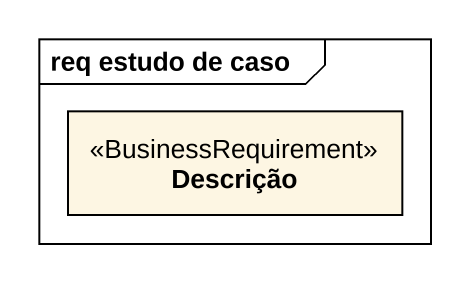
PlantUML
@startuml
mainframe req estudo de caso
hide circle
hide empty members
class Descrição <<BusinessRequirement>>
@enduml
